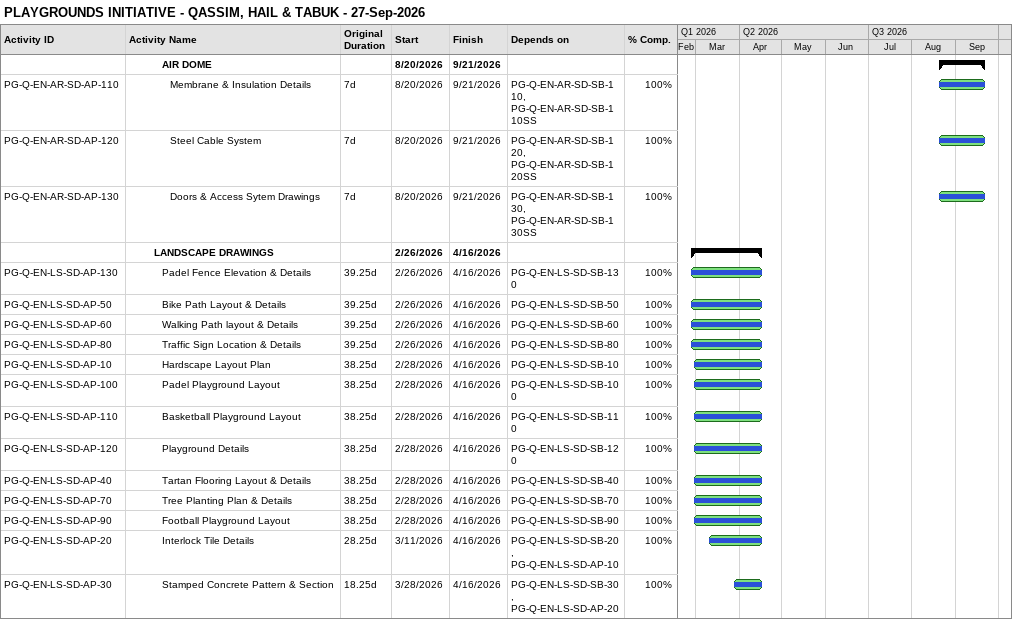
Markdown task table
PLAYGROUNDS INITIATIVE - QASSIM, HAIL & TABUK - 27-Sep-2026

| ID | Level | Task | Original duration | Start | Finish | Predecessors | % complete |
|---|---|---|---|---|---|---|---|
|  | 5 | **AIR DOME** |  | 2026-08-20 | 2026-09-21 |  |  |
| PG-Q-EN-AR-SD-AP-110 | 6 | Membrane & Insulation Details | 7d | 2026-08-20 | 2026-09-21 | PG-Q-EN-AR-SD-SB-110, PG-Q-EN-AR-SD-SB-110SS | 100 |
| PG-Q-EN-AR-SD-AP-120 | 6 | Steel Cable System | 7d | 2026-08-20 | 2026-09-21 | PG-Q-EN-AR-SD-SB-120, PG-Q-EN-AR-SD-SB-120SS | 100 |
| PG-Q-EN-AR-SD-AP-130 | 6 | Doors & Access Sytem Drawings | 7d | 2026-08-20 | 2026-09-21 | PG-Q-EN-AR-SD-SB-130, PG-Q-EN-AR-SD-SB-130SS | 100 |
|  | 4 | **LANDSCAPE DRAWINGS** |  | 2026-02-26 | 2026-04-16 |  |  |
| PG-Q-EN-LS-SD-AP-130 | 5 | Padel Fence Elevation & Details | 39.25d | 2026-02-26 | 2026-04-16 | PG-Q-EN-LS-SD-SB-130 | 100 |
| PG-Q-EN-LS-SD-AP-50 | 5 | Bike Path Layout & Details | 39.25d | 2026-02-26 | 2026-04-16 | PG-Q-EN-LS-SD-SB-50 | 100 |
| PG-Q-EN-LS-SD-AP-60 | 5 | Walking Path layout & Details | 39.25d | 2026-02-26 | 2026-04-16 | PG-Q-EN-LS-SD-SB-60 | 100 |
| PG-Q-EN-LS-SD-AP-80 | 5 | Traffic Sign Location & Details | 39.25d | 2026-02-26 | 2026-04-16 | PG-Q-EN-LS-SD-SB-80 | 100 |
| PG-Q-EN-LS-SD-AP-10 | 5 | Hardscape Layout Plan | 38.25d | 2026-02-28 | 2026-04-16 | PG-Q-EN-LS-SD-SB-10 | 100 |
| PG-Q-EN-LS-SD-AP-100 | 5 | Padel Playground Layout | 38.25d | 2026-02-28 | 2026-04-16 | PG-Q-EN-LS-SD-SB-100 | 100 |
| PG-Q-EN-LS-SD-AP-110 | 5 | Basketball Playground Layout | 38.25d | 2026-02-28 | 2026-04-16 | PG-Q-EN-LS-SD-SB-110 | 100 |
| PG-Q-EN-LS-SD-AP-120 | 5 | Playground Details | 38.25d | 2026-02-28 | 2026-04-16 | PG-Q-EN-LS-SD-SB-120 | 100 |
| PG-Q-EN-LS-SD-AP-40 | 5 | Tartan Flooring Layout & Details | 38.25d | 2026-02-28 | 2026-04-16 | PG-Q-EN-LS-SD-SB-40 | 100 |
| PG-Q-EN-LS-SD-AP-70 | 5 | Tree Planting Plan & Details | 38.25d | 2026-02-28 | 2026-04-16 | PG-Q-EN-LS-SD-SB-70 | 100 |
| PG-Q-EN-LS-SD-AP-90 | 5 | Football Playground Layout | 38.25d | 2026-02-28 | 2026-04-16 | PG-Q-EN-LS-SD-SB-90 | 100 |
| PG-Q-EN-LS-SD-AP-20 | 5 | Interlock Tile Details | 28.25d | 2026-03-11 | 2026-04-16 | PG-Q-EN-LS-SD-SB-20, PG-Q-EN-LS-SD-AP-10 | 100 |
| PG-Q-EN-LS-SD-AP-30 | 5 | Stamped Concrete Pattern & Section | 18.25d | 2026-03-28 | 2026-04-16 | PG-Q-EN-LS-SD-SB-30, PG-Q-EN-LS-SD-AP-20 | 100 |
